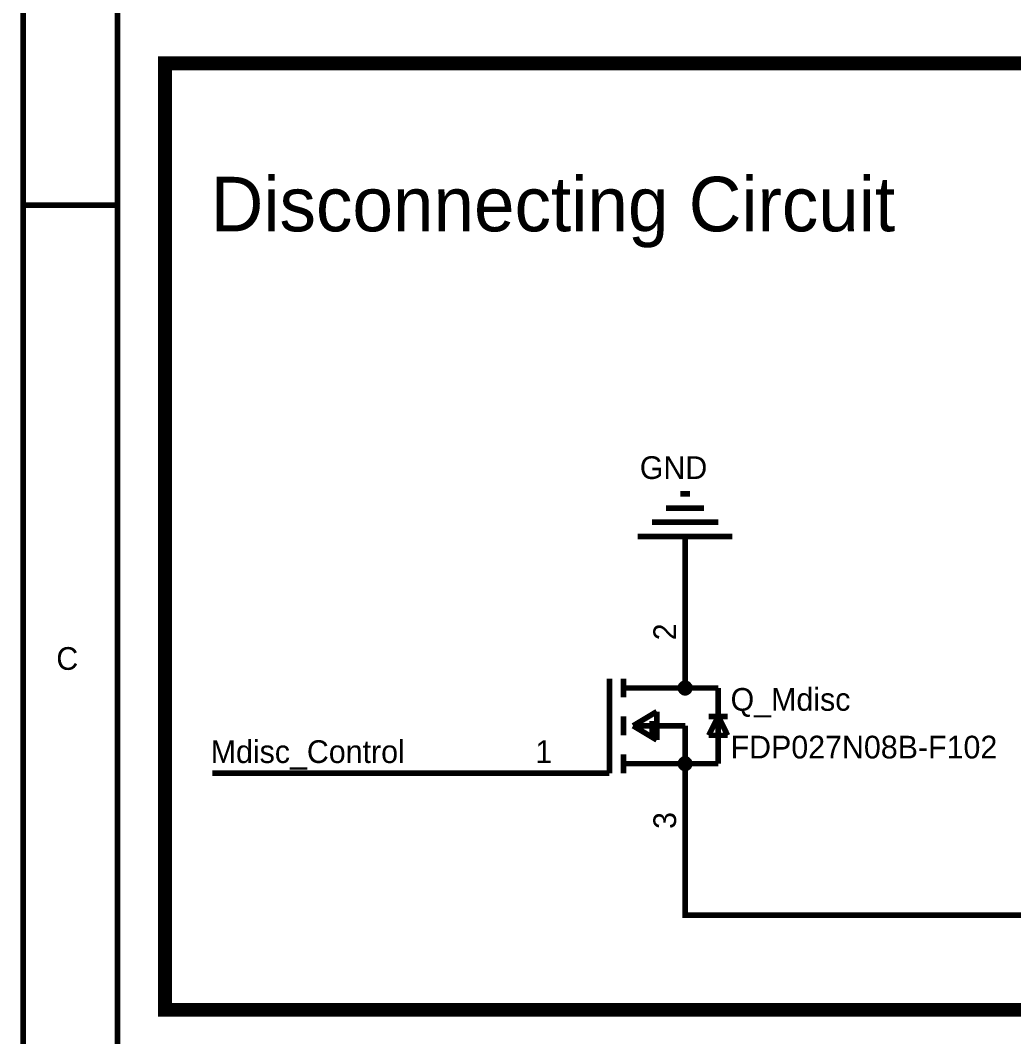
# Model space of a CAD drawing. Header units: inches. Extents: x -11.7 to 11.5, y 0 to 7.6.
# Drawn here: x -0.004 to 2.096, y 2.043 to 4.191 of the extents above; entities that cross this region are included whole.
import ezdxf

# ---------------------------------------------------------------- set-up
doc = ezdxf.new("R2010")
doc.units = ezdxf.units.IN
doc.header["$MEASUREMENT"] = 0
doc.layers.add('Sheet', color=255, linetype='Continuous')

msp = doc.modelspace()

# ---------------------------------------------------------------- linework, layer by layer
at = {"layer": 'Sheet'}
for points in [[(0.0018, 7.6, 0.0118, 0.0118, 0), (11.4988, 7.6, 0.0118, 0.0118, 0), (11.4988, 0, 0.0118, 0.0118, 0), (0.0018, 0, 0.0118, 0.0118, 0), (0.0018, 7.6, 0.0118, 0.0118, 0)], [(0.0018, 7.6, 0.0039, 0.0039, 0), (0.0018, 0, 0.0039, 0.0039, 0), (11.4988, 0, 0.0039, 0.0039, 0), (11.4988, 7.6, 0.0039, 0.0039, 0), (0.0018, 7.6, 0.0039, 0.0039, 0), (0.0018, 7.6, 0.0039, 0.0039, 0)], [(0.2016, 7.3996, 0.0118, 0.0118, 0), (11.299, 7.3996, 0.0118, 0.0118, 0), (11.299, 0.1998, 0.0118, 0.0118, 0), (0.2016, 0.1998, 0.0118, 0.0118, 0), (0.2016, 7.3996, 0.0118, 0.0118, 0)], [(0.2016, 7.3996, 0.0039, 0.0039, 0), (0.2016, 0.1998, 0.0039, 0.0039, 0), (11.299, 0.1998, 0.0039, 0.0039, 0), (11.299, 7.3996, 0.0039, 0.0039, 0), (0.2016, 7.3996, 0.0039, 0.0039, 0), (0.2016, 7.3996, 0.0039, 0.0039, 0)], [(0.3018, 4.0998, 0.0295, 0.0295, 0), (3.7008, 4.0998, 0.0295, 0.0295, 0), (3.7008, 2.0998, 0.0295, 0.0295, 0), (0.3018, 2.0998, 0.0295, 0.0295, 0), (0.3018, 4.0998, 0.0295, 0.0295, 0)]]:
    msp.add_lwpolyline(points, format="xyseb", close=True, dxfattribs=at)
for points in [[(0.0018, 3.8, 0.0118, 0.0118, 0), (0.2016, 3.8, 0.0118, 0.0118, 0)], [(1.3913, 3.19, 0.0118, 0.0118, 0), (1.4114, 3.19, 0.0118, 0.0118, 0)], [(1.3613, 3.16, 0.0118, 0.0118, 0), (1.4414, 3.16, 0.0118, 0.0118, 0)], [(1.3313, 3.13, 0.0118, 0.0118, 0), (1.4714, 3.13, 0.0118, 0.0118, 0)], [(1.3013, 3.1, 0.0118, 0.0118, 0), (1.5014, 3.1, 0.0118, 0.0118, 0)], [(1.4015, 2.9997, 0.0118, 0.0118, 0), (1.4015, 3.1, 0.0118, 0.0118, 0)], [(1.4015, 2.7999, 0.0118, 0.0118, 0), (1.4015, 2.9997, 0.0118, 0.0118, 0)], [(1.2413, 2.5997, 0.0118, 0.0118, 0), (1.2413, 2.7999, 0.0118, 0.0118, 0)], [(1.2713, 2.76, 0.0118, 0.0118, 0), (1.2713, 2.7999, 0.0118, 0.0118, 0)], [(1.3913, 2.7798, 0.0118, 0.0118, 0), (1.3913, 2.7804, 0.0118, 0.0118, 0), (1.3913, 2.781, 0.0118, 0.0118, 0), (1.3913, 2.7813, 0.0118, 0.0118, 0), (1.3916, 2.7819, 0.0118, 0.0118, 0), (1.3916, 2.7825, 0.0118, 0.0118, 0), (1.3919, 2.7828, 0.0118, 0.0118, 0), (1.3919, 2.7834, 0.0118, 0.0118, 0), (1.3922, 2.7837, 0.0118, 0.0118, 0), (1.3922, 2.7843, 0.0118, 0.0118, 0), (1.3925, 2.7846, 0.0118, 0.0118, 0), (1.3928, 2.7852, 0.0118, 0.0118, 0), (1.3931, 2.7855, 0.0118, 0.0118, 0), (1.3934, 2.7858, 0.0118, 0.0118, 0), (1.3937, 2.7864, 0.0118, 0.0118, 0), (1.394, 2.7867, 0.0118, 0.0118, 0), (1.3943, 2.787, 0.0118, 0.0118, 0), (1.3946, 2.7873, 0.0118, 0.0118, 0), (1.3949, 2.7876, 0.0118, 0.0118, 0), (1.3955, 2.7879, 0.0118, 0.0118, 0), (1.3958, 2.7882, 0.0118, 0.0118, 0), (1.3961, 2.7885, 0.0118, 0.0118, 0), (1.3967, 2.7888, 0.0118, 0.0118, 0), (1.397, 2.7891, 0.0118, 0.0118, 0), (1.3976, 2.7891, 0.0118, 0.0118, 0), (1.3979, 2.7894, 0.0118, 0.0118, 0), (1.3985, 2.7894, 0.0118, 0.0118, 0), (1.3988, 2.7897, 0.0118, 0.0118, 0), (1.3994, 2.7897, 0.0118, 0.0118, 0), (1.4, 2.79, 0.0118, 0.0118, 0), (1.4003, 2.79, 0.0118, 0.0118, 0), (1.4009, 2.79, 0.0118, 0.0118, 0), (1.4015, 2.79, 0.0118, 0.0118, 0)], [(1.4015, 2.7798, 0.0118, 0.0118, 0), (1.4015, 2.7999, 0.0118, 0.0118, 0)], [(1.4015, 2.79, 0.0118, 0.0118, 0), (1.4015, 2.79, 0.0118, 0.0118, 0)], [(1.4015, 2.79, 0.0118, 0.0118, 0), (1.4021, 2.79, 0.0118, 0.0118, 0), (1.4024, 2.79, 0.0118, 0.0118, 0), (1.403, 2.79, 0.0118, 0.0118, 0), (1.4036, 2.7897, 0.0118, 0.0118, 0), (1.4039, 2.7897, 0.0118, 0.0118, 0), (1.4045, 2.7894, 0.0118, 0.0118, 0), (1.4048, 2.7894, 0.0118, 0.0118, 0), (1.4054, 2.7891, 0.0118, 0.0118, 0), (1.4057, 2.7891, 0.0118, 0.0118, 0), (1.4063, 2.7888, 0.0118, 0.0118, 0), (1.4066, 2.7885, 0.0118, 0.0118, 0), (1.4069, 2.7882, 0.0118, 0.0118, 0), (1.4075, 2.7879, 0.0118, 0.0118, 0), (1.4078, 2.7876, 0.0118, 0.0118, 0), (1.4081, 2.7873, 0.0118, 0.0118, 0), (1.4084, 2.787, 0.0118, 0.0118, 0), (1.4087, 2.7867, 0.0118, 0.0118, 0), (1.409, 2.7864, 0.0118, 0.0118, 0), (1.4093, 2.7858, 0.0118, 0.0118, 0), (1.4096, 2.7855, 0.0118, 0.0118, 0), (1.4099, 2.7852, 0.0118, 0.0118, 0), (1.4102, 2.7846, 0.0118, 0.0118, 0), (1.4105, 2.7843, 0.0118, 0.0118, 0), (1.4105, 2.7837, 0.0118, 0.0118, 0), (1.4108, 2.7834, 0.0118, 0.0118, 0), (1.4108, 2.7828, 0.0118, 0.0118, 0), (1.4111, 2.7825, 0.0118, 0.0118, 0), (1.4111, 2.7819, 0.0118, 0.0118, 0), (1.4114, 2.7813, 0.0118, 0.0118, 0), (1.4114, 2.781, 0.0118, 0.0118, 0), (1.4114, 2.7804, 0.0118, 0.0118, 0), (1.4114, 2.7798, 0.0118, 0.0118, 0)], [(1.2713, 2.7798, 0.0118, 0.0118, 0), (1.4015, 2.7798, 0.0118, 0.0118, 0)], [(1.4015, 2.7699, 0.0118, 0.0118, 0), (1.4009, 2.7699, 0.0118, 0.0118, 0), (1.4003, 2.7699, 0.0118, 0.0118, 0), (1.4, 2.7699, 0.0118, 0.0118, 0), (1.3994, 2.7702, 0.0118, 0.0118, 0), (1.3988, 2.7702, 0.0118, 0.0118, 0), (1.3985, 2.7705, 0.0118, 0.0118, 0), (1.3979, 2.7705, 0.0118, 0.0118, 0), (1.3976, 2.7708, 0.0118, 0.0118, 0), (1.397, 2.7708, 0.0118, 0.0118, 0), (1.3967, 2.7711, 0.0118, 0.0118, 0), (1.3961, 2.7714, 0.0118, 0.0118, 0), (1.3958, 2.7717, 0.0118, 0.0118, 0), (1.3955, 2.772, 0.0118, 0.0118, 0), (1.3949, 2.7723, 0.0118, 0.0118, 0), (1.3946, 2.7726, 0.0118, 0.0118, 0), (1.3943, 2.7729, 0.0118, 0.0118, 0), (1.394, 2.7732, 0.0118, 0.0118, 0), (1.3937, 2.7735, 0.0118, 0.0118, 0), (1.3934, 2.7738, 0.0118, 0.0118, 0), (1.3931, 2.7744, 0.0118, 0.0118, 0), (1.3928, 2.7747, 0.0118, 0.0118, 0), (1.3925, 2.775, 0.0118, 0.0118, 0), (1.3922, 2.7756, 0.0118, 0.0118, 0), (1.3922, 2.7759, 0.0118, 0.0118, 0), (1.3919, 2.7765, 0.0118, 0.0118, 0), (1.3919, 2.7768, 0.0118, 0.0118, 0), (1.3916, 2.7774, 0.0118, 0.0118, 0), (1.3916, 2.7777, 0.0118, 0.0118, 0), (1.3913, 2.7783, 0.0118, 0.0118, 0), (1.3913, 2.7789, 0.0118, 0.0118, 0), (1.3913, 2.7792, 0.0118, 0.0118, 0), (1.3913, 2.7798, 0.0118, 0.0118, 0)], [(1.3913, 2.7798, 0.0118, 0.0118, 0), (1.3913, 2.7798, 0.0118, 0.0118, 0)], [(1.4714, 2.7798, 0.0118, 0.0118, 0), (1.4015, 2.7798, 0.0118, 0.0118, 0)], [(1.4114, 2.7798, 0.0118, 0.0118, 0), (1.4114, 2.7792, 0.0118, 0.0118, 0), (1.4114, 2.7789, 0.0118, 0.0118, 0), (1.4114, 2.7783, 0.0118, 0.0118, 0), (1.4111, 2.7777, 0.0118, 0.0118, 0), (1.4111, 2.7774, 0.0118, 0.0118, 0), (1.4108, 2.7768, 0.0118, 0.0118, 0), (1.4108, 2.7765, 0.0118, 0.0118, 0), (1.4105, 2.7759, 0.0118, 0.0118, 0), (1.4105, 2.7756, 0.0118, 0.0118, 0), (1.4102, 2.775, 0.0118, 0.0118, 0), (1.4099, 2.7747, 0.0118, 0.0118, 0), (1.4096, 2.7744, 0.0118, 0.0118, 0), (1.4093, 2.7738, 0.0118, 0.0118, 0), (1.409, 2.7735, 0.0118, 0.0118, 0), (1.4087, 2.7732, 0.0118, 0.0118, 0), (1.4084, 2.7729, 0.0118, 0.0118, 0), (1.4081, 2.7726, 0.0118, 0.0118, 0), (1.4078, 2.7723, 0.0118, 0.0118, 0), (1.4075, 2.772, 0.0118, 0.0118, 0), (1.4069, 2.7717, 0.0118, 0.0118, 0), (1.4066, 2.7714, 0.0118, 0.0118, 0), (1.4063, 2.7711, 0.0118, 0.0118, 0), (1.4057, 2.7708, 0.0118, 0.0118, 0), (1.4054, 2.7708, 0.0118, 0.0118, 0), (1.4048, 2.7705, 0.0118, 0.0118, 0), (1.4045, 2.7705, 0.0118, 0.0118, 0), (1.4039, 2.7702, 0.0118, 0.0118, 0), (1.4036, 2.7702, 0.0118, 0.0118, 0), (1.403, 2.7699, 0.0118, 0.0118, 0), (1.4024, 2.7699, 0.0118, 0.0118, 0), (1.4021, 2.7699, 0.0118, 0.0118, 0), (1.4015, 2.7699, 0.0118, 0.0118, 0)], [(1.4114, 2.7798, 0.0118, 0.0118, 0), (1.4114, 2.7798, 0.0118, 0.0118, 0), (1.4114, 2.7798, 0.0118, 0.0118, 0), (1.4114, 2.7798, 0.0118, 0.0118, 0), (1.4114, 2.7798, 0.0118, 0.0118, 0), (1.4114, 2.7798, 0.0118, 0.0118, 0), (1.4114, 2.7798, 0.0118, 0.0118, 0), (1.4114, 2.7798, 0.0118, 0.0118, 0), (1.4114, 2.7798, 0.0118, 0.0118, 0), (1.4114, 2.7798, 0.0118, 0.0118, 0), (1.4114, 2.7798, 0.0118, 0.0118, 0), (1.4114, 2.7798, 0.0118, 0.0118, 0), (1.4114, 2.7798, 0.0118, 0.0118, 0), (1.4114, 2.7798, 0.0118, 0.0118, 0), (1.4114, 2.7798, 0.0118, 0.0118, 0), (1.4114, 2.7798, 0.0118, 0.0118, 0), (1.4114, 2.7798, 0.0118, 0.0118, 0), (1.4114, 2.7798, 0.0118, 0.0118, 0), (1.4114, 2.7798, 0.0118, 0.0118, 0), (1.4114, 2.7798, 0.0118, 0.0118, 0), (1.4114, 2.7798, 0.0118, 0.0118, 0), (1.4114, 2.7798, 0.0118, 0.0118, 0), (1.4114, 2.7798, 0.0118, 0.0118, 0), (1.4114, 2.7798, 0.0118, 0.0118, 0), (1.4114, 2.7798, 0.0118, 0.0118, 0), (1.4114, 2.7798, 0.0118, 0.0118, 0), (1.4114, 2.7798, 0.0118, 0.0118, 0), (1.4114, 2.7798, 0.0118, 0.0118, 0), (1.4114, 2.7798, 0.0118, 0.0118, 0), (1.4114, 2.7798, 0.0118, 0.0118, 0), (1.4114, 2.7798, 0.0118, 0.0118, 0), (1.4114, 2.7798, 0.0118, 0.0118, 0), (1.4114, 2.7798, 0.0118, 0.0118, 0)], [(1.4114, 2.7798, 0.0118, 0.0118, 0), (1.4114, 2.7798, 0.0118, 0.0118, 0)], [(1.4714, 2.6199, 0.0118, 0.0118, 0), (1.4714, 2.7798, 0.0118, 0.0118, 0)], [(1.2914, 2.7, 0.0118, 0.0118, 0), (1.3415, 2.73, 0.0118, 0.0118, 0)], [(1.3415, 2.73, 0.0118, 0.0118, 0), (1.3415, 2.67, 0.0118, 0.0118, 0)], [(1.2713, 2.7198, 0.0118, 0.0118, 0), (1.2713, 2.6799, 0.0118, 0.0118, 0)], [(1.2914, 2.7, 0.0118, 0.0118, 0), (1.3415, 2.67, 0.0118, 0.0118, 0)], [(1.3013, 2.7, 0.0118, 0.0118, 0), (1.4015, 2.7, 0.0118, 0.0118, 0)], [(1.3313, 2.7099, 0.0118, 0.0118, 0), (1.3313, 2.6799, 0.0118, 0.0118, 0)], [(1.4015, 2.7, 0.0118, 0.0118, 0), (1.4015, 2.5997, 0.0118, 0.0118, 0)], [(1.4714, 2.7198, 0.0118, 0.0118, 0), (1.4513, 2.6799, 0.0118, 0.0118, 0)], [(1.4714, 2.7198, 0.0118, 0.0118, 0), (1.4513, 2.7198, 0.0118, 0.0118, 0)], [(1.4912, 2.6799, 0.0118, 0.0118, 0), (1.4714, 2.7198, 0.0118, 0.0118, 0)], [(1.4714, 2.7198, 0.0118, 0.0118, 0), (1.4912, 2.7198, 0.0118, 0.0118, 0)], [(1.4513, 2.6799, 0.0118, 0.0118, 0), (1.4912, 2.6799, 0.0118, 0.0118, 0)], [(1.2713, 2.64, 0.0118, 0.0118, 0), (1.2713, 2.5997, 0.0118, 0.0118, 0)], [(1.2713, 2.6199, 0.0118, 0.0118, 0), (1.4015, 2.6199, 0.0118, 0.0118, 0)], [(1.3913, 2.6199, 0.0118, 0.0118, 0), (1.3913, 2.6205, 0.0118, 0.0118, 0), (1.3913, 2.6208, 0.0118, 0.0118, 0), (1.3913, 2.6214, 0.0118, 0.0118, 0), (1.3916, 2.622, 0.0118, 0.0118, 0), (1.3916, 2.6223, 0.0118, 0.0118, 0), (1.3919, 2.6229, 0.0118, 0.0118, 0), (1.3919, 2.6232, 0.0118, 0.0118, 0), (1.3922, 2.6238, 0.0118, 0.0118, 0), (1.3922, 2.6241, 0.0118, 0.0118, 0), (1.3925, 2.6247, 0.0118, 0.0118, 0), (1.3928, 2.625, 0.0118, 0.0118, 0), (1.3931, 2.6253, 0.0118, 0.0118, 0), (1.3934, 2.6259, 0.0118, 0.0118, 0), (1.3937, 2.6262, 0.0118, 0.0118, 0), (1.394, 2.6265, 0.0118, 0.0118, 0), (1.3943, 2.6268, 0.0118, 0.0118, 0), (1.3946, 2.6271, 0.0118, 0.0118, 0), (1.3949, 2.6274, 0.0118, 0.0118, 0), (1.3955, 2.6277, 0.0118, 0.0118, 0), (1.3958, 2.628, 0.0118, 0.0118, 0), (1.3961, 2.6283, 0.0118, 0.0118, 0), (1.3967, 2.6286, 0.0118, 0.0118, 0), (1.397, 2.6289, 0.0118, 0.0118, 0), (1.3976, 2.6289, 0.0118, 0.0118, 0), (1.3979, 2.6292, 0.0118, 0.0118, 0), (1.3985, 2.6292, 0.0118, 0.0118, 0), (1.3988, 2.6295, 0.0118, 0.0118, 0), (1.3994, 2.6295, 0.0118, 0.0118, 0), (1.4, 2.6298, 0.0118, 0.0118, 0), (1.4003, 2.6298, 0.0118, 0.0118, 0), (1.4009, 2.6298, 0.0118, 0.0118, 0), (1.4015, 2.6298, 0.0118, 0.0118, 0)], [(1.4015, 2.6099, 0.0118, 0.0118, 0), (1.4009, 2.6099, 0.0118, 0.0118, 0), (1.4003, 2.6099, 0.0118, 0.0118, 0), (1.4, 2.6099, 0.0118, 0.0118, 0), (1.3994, 2.6102, 0.0118, 0.0118, 0), (1.3988, 2.6102, 0.0118, 0.0118, 0), (1.3985, 2.6105, 0.0118, 0.0118, 0), (1.3979, 2.6105, 0.0118, 0.0118, 0), (1.3976, 2.6108, 0.0118, 0.0118, 0), (1.397, 2.6108, 0.0118, 0.0118, 0), (1.3967, 2.6111, 0.0118, 0.0118, 0), (1.3961, 2.6114, 0.0118, 0.0118, 0), (1.3958, 2.6117, 0.0118, 0.0118, 0), (1.3955, 2.612, 0.0118, 0.0118, 0), (1.3949, 2.6123, 0.0118, 0.0118, 0), (1.3946, 2.6127, 0.0118, 0.0118, 0), (1.3943, 2.613, 0.0118, 0.0118, 0), (1.394, 2.6133, 0.0118, 0.0118, 0), (1.3937, 2.6136, 0.0118, 0.0118, 0), (1.3934, 2.6139, 0.0118, 0.0118, 0), (1.3931, 2.6145, 0.0118, 0.0118, 0), (1.3928, 2.6148, 0.0118, 0.0118, 0), (1.3925, 2.6151, 0.0118, 0.0118, 0), (1.3922, 2.6157, 0.0118, 0.0118, 0), (1.3922, 2.616, 0.0118, 0.0118, 0), (1.3919, 2.6166, 0.0118, 0.0118, 0), (1.3919, 2.6169, 0.0118, 0.0118, 0), (1.3916, 2.6175, 0.0118, 0.0118, 0), (1.3916, 2.6178, 0.0118, 0.0118, 0), (1.3913, 2.6184, 0.0118, 0.0118, 0), (1.3913, 2.619, 0.0118, 0.0118, 0), (1.3913, 2.6193, 0.0118, 0.0118, 0), (1.3913, 2.6199, 0.0118, 0.0118, 0)], [(1.3913, 2.6199, 0.0118, 0.0118, 0), (1.3913, 2.6199, 0.0118, 0.0118, 0)], [(1.4015, 2.6298, 0.0118, 0.0118, 0), (1.4015, 2.6298, 0.0118, 0.0118, 0)], [(1.4015, 2.6298, 0.0118, 0.0118, 0), (1.4021, 2.6298, 0.0118, 0.0118, 0), (1.4024, 2.6298, 0.0118, 0.0118, 0), (1.403, 2.6298, 0.0118, 0.0118, 0), (1.4036, 2.6295, 0.0118, 0.0118, 0), (1.4039, 2.6295, 0.0118, 0.0118, 0), (1.4045, 2.6292, 0.0118, 0.0118, 0), (1.4048, 2.6292, 0.0118, 0.0118, 0), (1.4054, 2.6289, 0.0118, 0.0118, 0), (1.4057, 2.6289, 0.0118, 0.0118, 0), (1.4063, 2.6286, 0.0118, 0.0118, 0), (1.4066, 2.6283, 0.0118, 0.0118, 0), (1.4069, 2.628, 0.0118, 0.0118, 0), (1.4075, 2.6277, 0.0118, 0.0118, 0), (1.4078, 2.6274, 0.0118, 0.0118, 0), (1.4081, 2.6271, 0.0118, 0.0118, 0), (1.4084, 2.6268, 0.0118, 0.0118, 0), (1.4087, 2.6265, 0.0118, 0.0118, 0), (1.409, 2.6262, 0.0118, 0.0118, 0), (1.4093, 2.6259, 0.0118, 0.0118, 0), (1.4096, 2.6253, 0.0118, 0.0118, 0), (1.4099, 2.625, 0.0118, 0.0118, 0), (1.4102, 2.6247, 0.0118, 0.0118, 0), (1.4105, 2.6241, 0.0118, 0.0118, 0), (1.4105, 2.6238, 0.0118, 0.0118, 0), (1.4108, 2.6232, 0.0118, 0.0118, 0), (1.4108, 2.6229, 0.0118, 0.0118, 0), (1.4111, 2.6223, 0.0118, 0.0118, 0), (1.4111, 2.622, 0.0118, 0.0118, 0), (1.4114, 2.6214, 0.0118, 0.0118, 0), (1.4114, 2.6208, 0.0118, 0.0118, 0), (1.4114, 2.6205, 0.0118, 0.0118, 0), (1.4114, 2.6199, 0.0118, 0.0118, 0)], [(1.4015, 2.6199, 0.0118, 0.0118, 0), (1.4714, 2.6199, 0.0118, 0.0118, 0)], [(1.4114, 2.6199, 0.0118, 0.0118, 0), (1.4114, 2.6193, 0.0118, 0.0118, 0), (1.4114, 2.619, 0.0118, 0.0118, 0), (1.4114, 2.6184, 0.0118, 0.0118, 0), (1.4111, 2.6178, 0.0118, 0.0118, 0), (1.4111, 2.6175, 0.0118, 0.0118, 0), (1.4108, 2.6169, 0.0118, 0.0118, 0), (1.4108, 2.6166, 0.0118, 0.0118, 0), (1.4105, 2.616, 0.0118, 0.0118, 0), (1.4105, 2.6157, 0.0118, 0.0118, 0), (1.4102, 2.6151, 0.0118, 0.0118, 0), (1.4099, 2.6148, 0.0118, 0.0118, 0), (1.4096, 2.6145, 0.0118, 0.0118, 0), (1.4093, 2.6139, 0.0118, 0.0118, 0), (1.409, 2.6136, 0.0118, 0.0118, 0), (1.4087, 2.6133, 0.0118, 0.0118, 0), (1.4084, 2.613, 0.0118, 0.0118, 0), (1.4081, 2.6127, 0.0118, 0.0118, 0), (1.4078, 2.6123, 0.0118, 0.0118, 0), (1.4075, 2.612, 0.0118, 0.0118, 0), (1.4069, 2.6117, 0.0118, 0.0118, 0), (1.4066, 2.6114, 0.0118, 0.0118, 0), (1.4063, 2.6111, 0.0118, 0.0118, 0), (1.4057, 2.6108, 0.0118, 0.0118, 0), (1.4054, 2.6108, 0.0118, 0.0118, 0), (1.4048, 2.6105, 0.0118, 0.0118, 0), (1.4045, 2.6105, 0.0118, 0.0118, 0), (1.4039, 2.6102, 0.0118, 0.0118, 0), (1.4036, 2.6102, 0.0118, 0.0118, 0), (1.403, 2.6099, 0.0118, 0.0118, 0), (1.4024, 2.6099, 0.0118, 0.0118, 0), (1.4021, 2.6099, 0.0118, 0.0118, 0), (1.4015, 2.6099, 0.0118, 0.0118, 0)], [(1.4114, 2.6199, 0.0118, 0.0118, 0), (1.4114, 2.6199, 0.0118, 0.0118, 0), (1.4114, 2.6199, 0.0118, 0.0118, 0), (1.4114, 2.6199, 0.0118, 0.0118, 0), (1.4114, 2.6199, 0.0118, 0.0118, 0), (1.4114, 2.6199, 0.0118, 0.0118, 0), (1.4114, 2.6199, 0.0118, 0.0118, 0), (1.4114, 2.6199, 0.0118, 0.0118, 0), (1.4114, 2.6199, 0.0118, 0.0118, 0), (1.4114, 2.6199, 0.0118, 0.0118, 0), (1.4114, 2.6199, 0.0118, 0.0118, 0), (1.4114, 2.6199, 0.0118, 0.0118, 0), (1.4114, 2.6199, 0.0118, 0.0118, 0), (1.4114, 2.6199, 0.0118, 0.0118, 0), (1.4114, 2.6199, 0.0118, 0.0118, 0), (1.4114, 2.6199, 0.0118, 0.0118, 0), (1.4114, 2.6199, 0.0118, 0.0118, 0), (1.4114, 2.6199, 0.0118, 0.0118, 0), (1.4114, 2.6199, 0.0118, 0.0118, 0), (1.4114, 2.6199, 0.0118, 0.0118, 0), (1.4114, 2.6199, 0.0118, 0.0118, 0), (1.4114, 2.6199, 0.0118, 0.0118, 0), (1.4114, 2.6199, 0.0118, 0.0118, 0), (1.4114, 2.6199, 0.0118, 0.0118, 0), (1.4114, 2.6199, 0.0118, 0.0118, 0), (1.4114, 2.6199, 0.0118, 0.0118, 0), (1.4114, 2.6199, 0.0118, 0.0118, 0), (1.4114, 2.6199, 0.0118, 0.0118, 0), (1.4114, 2.6199, 0.0118, 0.0118, 0), (1.4114, 2.6199, 0.0118, 0.0118, 0), (1.4114, 2.6199, 0.0118, 0.0118, 0), (1.4114, 2.6199, 0.0118, 0.0118, 0), (1.4114, 2.6199, 0.0118, 0.0118, 0)], [(1.4114, 2.6199, 0.0118, 0.0118, 0), (1.4114, 2.6199, 0.0118, 0.0118, 0)], [(1.0013, 2.5997, 0.0118, 0.0118, 0), (0.4017, 2.5997, 0.0118, 0.0118, 0)], [(1.2014, 2.5997, 0.0118, 0.0118, 0), (1.0013, 2.5997, 0.0118, 0.0118, 0)], [(1.2413, 2.5997, 0.0118, 0.0118, 0), (1.2014, 2.5997, 0.0118, 0.0118, 0)], [(1.4015, 2.5997, 0.0118, 0.0118, 0), (1.4015, 2.3999, 0.0118, 0.0118, 0)], [(1.4015, 2.3999, 0.0118, 0.0118, 0), (1.4015, 2.3, 0.0118, 0.0118, 0), (2.6011, 2.3, 0.0118, 0.0118, 0), (3.001, 2.3, 0.0118, 0.0118, 0)]]:
    msp.add_lwpolyline(points, format="xyseb", dxfattribs=at)

# ---------------------------------------------------------------- texts
for s, height, p in [('Disconnecting Circuit', 0.115224, (0.3984, 3.7448)), ('GND', 0.04801, (1.3055, 3.2215)), ('C', 0.048, (0.072, 2.8182)), ('Q_Mdisc', 0.04801, (1.4975, 2.7318)), ('Mdisc_Control', 0.04801, (0.3984, 2.6214)), ('1', 0.048, (1.0847, 2.6214)), ('FDP027N08B-F102', 0.04801, (1.4975, 2.631))]:
    msp.add_text(s, height=height, dxfattribs=at).set_placement(p)
for s, p in [('2', (1.3823, 2.8806)), ('3', (1.3823, 2.4821))]:
    msp.add_text(s, height=0.048, rotation=90, dxfattribs=at).set_placement(p)

doc.saveas('drawing.dxf')
